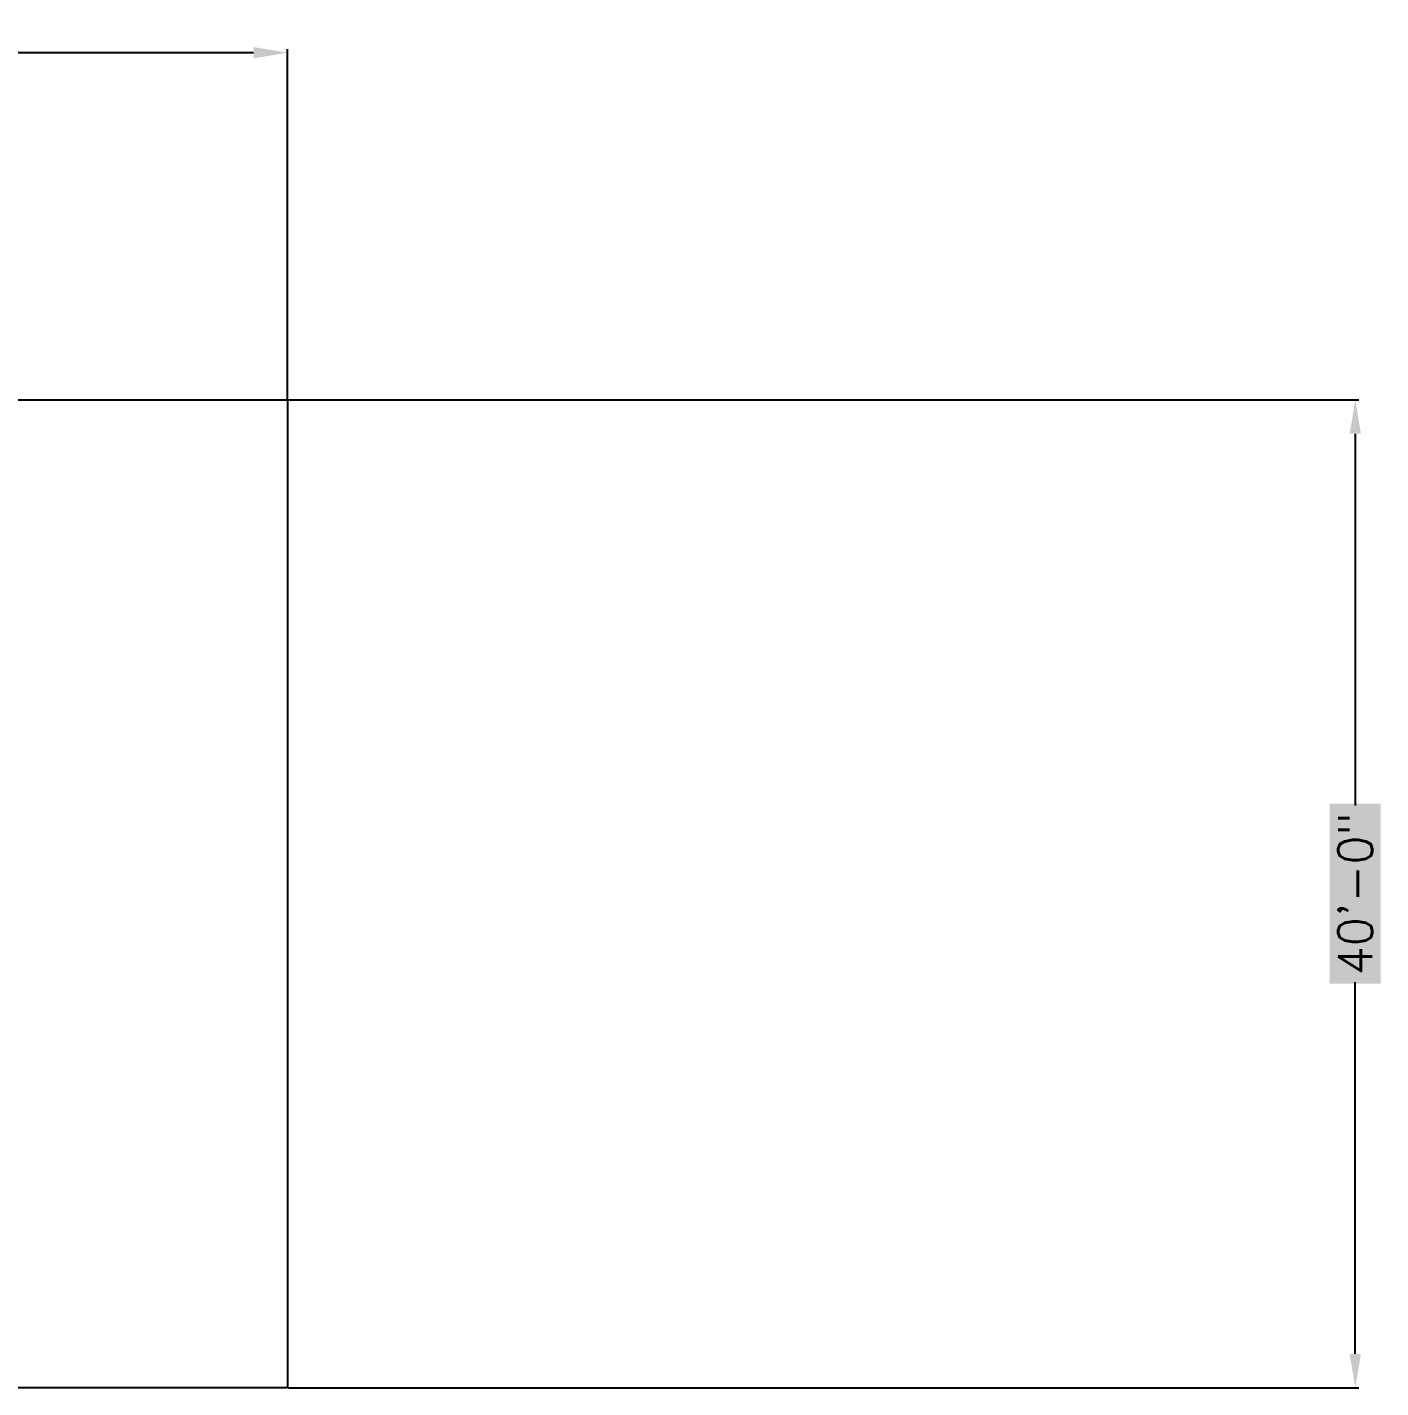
# Model space of a CAD drawing. Header units: feet. Extents: x -290 to 659, y -308 to 640.
# Drawn here: x 161.3 to 216.1, y -140.3 to -85.2 of the extents above; entities that cross this region are included whole.
import ezdxf

# ---------------------------------------------------------------- set-up
doc = ezdxf.new("R2010")
doc.units = ezdxf.units.FT
doc.header["$MEASUREMENT"] = 0
doc.styles.add('Roman', font='romans')
doc.dimstyles.new('new style', dxfattribs={"dimscale": 2.75, "dimtxt": 0.5, "dimasz": 0.5, "dimexe": 0.05, "dimexo": 0.01, "dimgap": 0.05, "dimtad": 0, "dimdec": 0, "dimlfac": 12, "dimzin": 9, "dimdsep": 46, "dimlunit": 3, "dimtxsty": 'Roman', "dimcen": 0.09, "dimclrd": 5, "dimclre": 5, "dimclrt": 5, "dimadec": 0, "dimazin": 0, "dimtfac": 1, "dimtdec": 0, "dimtofl": 0, "dimtmove": 0, "dimatfit": 3, "dimfxl": 2.55, "dimtfill": 2, "dimtfillclr": 7, "dimtolj": 1, "dimtzin": 0, "dimlwd": -1, "dimlwe": -1, "dimarcsym": 0})

# ---------------------------------------------------------------- blocks, each defined once
blk = doc.blocks.new('*D283')
at = {"color": 5, "transparency": 16777216}
for p, q in [((-128.173, -100.292), (-128.173, -86.13)), ((-126.798, -86.267), (17.598, -86.267)), ((170.452, -86.267), (26.057, -86.267)), ((171.827, -100.292), (171.827, -86.13))]:
    blk.add_line(p, q, dxfattribs=at)
at = {"color": 5, "linetype": 'Continuous', "lineweight": 25, "transparency": 16777216}
for points in [[(-126.798, -86.038), (-126.798, -86.497), (-128.173, -86.267)], [(170.452, -86.038), (170.452, -86.497), (171.827, -86.267)]]:
    blk.add_solid(points, dxfattribs=at)
at = {"layer": 'Defpoints', "color": 0, "linetype": 'Continuous', "lineweight": 25, "transparency": 16777216}
for p in [(171.827, -86.267), (-128.173, -100.32), (171.827, -100.32)]:
    blk.add_point(p, dxfattribs=at)
at = {"color": 5, "linetype": 'Continuous', "lineweight": 25, "transparency": 16777216, "insert": (21.827, -86.267), "char_height": 1.375, "attachment_point": 5, "style": 'Roman', "bg_fill": 1, "box_fill_scale": 1.25, "bg_fill_color": 7, "bg_fill_true_color": 16777215, "bg_fill_transparency": 0}
blk.add_mtext('\\A1;300\'-0"', dxfattribs=at)
blk = doc.blocks.new('*D290')
at = {"color": 5, "transparency": 16777216}
for p, q in [((171.855, -100.32), (215.174, -100.32)), ((215.037, -101.695), (215.037, -116.745)), ((215.037, -138.945), (215.037, -123.895)), ((171.855, -140.32), (215.174, -140.32))]:
    blk.add_line(p, q, dxfattribs=at)
at = {"color": 5, "linetype": 'Continuous', "lineweight": 25, "transparency": 16777216}
for points in [[(214.808, -101.695), (215.266, -101.695), (215.037, -100.32)], [(214.808, -138.945), (215.266, -138.945), (215.037, -140.32)]]:
    blk.add_solid(points, dxfattribs=at)
at = {"layer": 'Defpoints', "color": 0, "linetype": 'Continuous', "lineweight": 25, "transparency": 16777216}
for p in [(171.827, -100.32), (171.827, -140.32), (215.037, -140.32)]:
    blk.add_point(p, dxfattribs=at)
at = {"color": 5, "linetype": 'Continuous', "lineweight": 25, "transparency": 16777216, "insert": (215.037, -120.32), "char_height": 1.375, "attachment_point": 5, "rotation": 90, "style": 'Roman', "bg_fill": 1, "box_fill_scale": 1.25, "bg_fill_color": 7, "bg_fill_true_color": 16777215, "bg_fill_transparency": 0}
blk.add_mtext('\\A1;40\'-0"', dxfattribs=at)

msp = doc.modelspace()

# ---------------------------------------------------------------- linework, layer by layer
at = {"linetype": 'Continuous', "lineweight": 25}
for p, q in [((-128.173, -100.32), (171.827, -100.32)), ((171.827, -100.32), (171.827, -140.32)), ((171.827, -140.32), (-128.173, -140.32))]:
    msp.add_line(p, q, dxfattribs=at)

# ---------------------------------------------------------------- dimensions: what is measured, and where the dimension line sits
dim = msp.add_linear_dim(base=(171.827, -86.267), p1=(-128.173, -100.32), p2=(171.827, -100.32), dimstyle='new style', dxfattribs=at)
dim.commit()
dim.dimension.update_dxf_attribs({"geometry": '*D283', "text_midpoint": (21.827, -86.267), "dimtype": 160})
dim = msp.add_linear_dim(base=(215.037, -140.32), p1=(171.827, -100.32), p2=(171.827, -140.32), angle=90, dimstyle='new style', dxfattribs=at)
dim.commit()
dim.dimension.update_dxf_attribs({"geometry": '*D290', "text_midpoint": (215.037, -120.32)})

doc.saveas('drawing.dxf')
